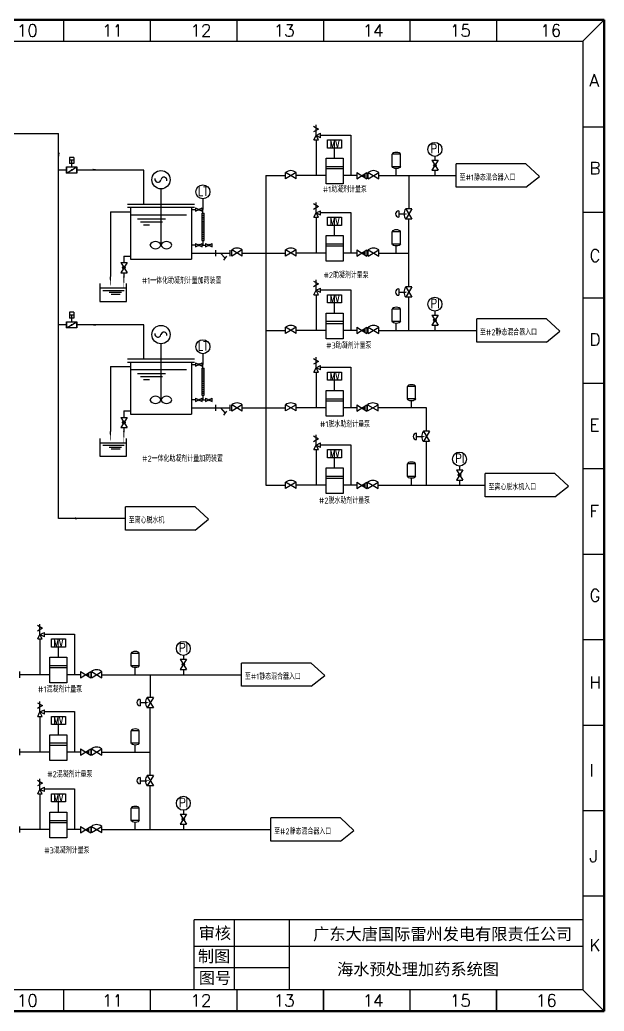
# Model space of a CAD drawing. Extents: x 5981 to 6822, y 1176 to 1761.
# Drawn here: x 6478 to 6822, y 1176 to 1761 of the extents above; entities that cross this region are included whole.
import ezdxf
from ezdxf.enums import TextEntityAlignment as Align

# ---------------------------------------------------------------- set-up
doc = ezdxf.new("R2010")
doc.units = 0
doc.header["$LTSCALE"] = 10
doc.header["$MEASUREMENT"] = 0
doc.layers.get('0').update_dxf_attribs({"linetype": 'CONTINUOUS'})
doc.layers.add('NEW', color=70, linetype='CONTINUOUS')
doc.layers.add('TITLE-TEXT', color=1, linetype='CONTINUOUS')
doc.styles.add('HZ', font='geditxt.shx', dxfattribs={"width": 0.7, "bigfont": 'hztxt1.shx'})
doc.styles.add('样式 1', font='', dxfattribs={"height": 2})
doc.styles.add('样式 2', font='txt.shx', dxfattribs={"height": 2})
doc.styles.add('样式 3', font='gbenor.shx', dxfattribs={"height": 3.5, "bigfont": 'gbcbig.shx'})
doc.styles.get('样式 1').set_extended_font_data('FangSong_GB2312')

# ---------------------------------------------------------------- blocks, each defined once
blk = doc.blocks.new('JT')
at = {"layer": 'TITLE-TEXT', "color": 0}
blk.add_lwpolyline([(-0.01, 0.1, 0.5, 0, 0), (-0.01, -3.83, 0, 0, 0)], format="xyseb", dxfattribs=at)
blk = doc.blocks.new('A$C0587419D')
at = {"layer": 'NEW', "color": 0, "linetype": 'Continuous'}
blk.add_line((250, 400), (0, 400), dxfattribs=at)
at = {"layer": 'NEW', "color": 0}
blk.add_line((125, 400), (125, 131), dxfattribs=at)
blk.add_lwpolyline([(126, 136, 35.9, 0, 0), (126, 0, 0, 0, 0)], format="xyseb", dxfattribs=at)
at = {"layer": 'NEW', "color": 0, "linetype": 'Continuous'}
blk.add_arc((125, 399), 125, 0.1072, 179.8928, dxfattribs=at)
blk = doc.blocks.new('A$C38862A56')
at = {"color": 0}
for p, q in [((0, 0), (4, 2.5)), ((0, 2.5), (0, 0)), ((0, 2.5), (4, 0)), ((3.17, 1.98), (3.17, 0.52)), ((4, 2.5), (4, 0))]:
    blk.add_line(p, q, dxfattribs=at)

msp = doc.modelspace()

# ---------------------------------------------------------------- hatches: boundary and pattern name
at = {"ltscale": 0.3}
h = msp.add_hatch(color=7, dxfattribs=at)
edge = h.paths.add_edge_path()
edge.add_arc((6722.44, 1674.93), 0.75, 0, 360)
h = msp.add_hatch(color=7, dxfattribs=at)
edge = h.paths.add_edge_path()
edge.add_arc((6538.97, 1614.51), 0.75, 0, 360)
h = msp.add_hatch(color=7, dxfattribs=at)
edge = h.paths.add_edge_path()
edge.add_arc((6722.44, 1583.6), 0.75, 0, 360)
h = msp.add_hatch(color=7, dxfattribs=at)
edge = h.paths.add_edge_path()
edge.add_arc((6538.97, 1523.19), 0.75, 0, 360)
h = msp.add_hatch(color=7, dxfattribs=at)
edge = h.paths.add_edge_path()
edge.add_arc((6736.97, 1492.28), 0.75, 0, 360)
h = msp.add_hatch(color=7, dxfattribs=at)
edge = h.paths.add_edge_path()
edge.add_arc((6574.06, 1380.59), 0.75, 0, 360)
h = msp.add_hatch(color=7, dxfattribs=at)
edge = h.paths.add_edge_path()
edge.add_arc((6574.06, 1289.26), 0.75, 0, 360)

# ---------------------------------------------------------------- linework, layer by layer
at = {"color": 7, "linetype": 'ByBlock', "lineweight": 50}
for p, q in [((5980.55, 1760.69), (6822.26, 1760.69)), ((6822.26, 1760.69), (6822.26, 1176.03)), ((6822.26, 1176.03), (5980.55, 1176.03))]:
    msp.add_line(p, q, dxfattribs=at)
at = {"color": 7, "linetype": 'ByBlock', "lineweight": -3}
for p, q in [((6503.47, 1760.69), (6503.47, 1748.09)), ((6554.5, 1760.69), (6554.5, 1748.09)), ((6605.53, 1760.69), (6605.53, 1748.09)), ((6656.65, 1760.69), (6656.65, 1748.09)), ((6707.68, 1760.69), (6707.68, 1748.09)), ((6758.71, 1760.69), (6758.71, 1748.09)), ((6809.66, 1748.09), (6822.26, 1760.69)), ((6822.26, 1697.41), (6809.66, 1697.41)), ((6822.26, 1697.41), (6809.66, 1697.41)), ((6822.26, 1647), (6809.66, 1647)), ((6822.26, 1596.6), (6809.66, 1596.6)), ((6822.26, 1546.2), (6809.66, 1546.2)), ((6822.26, 1495.8), (6809.66, 1495.8)), ((6822.26, 1445.4), (6809.66, 1445.4)), ((6822.26, 1395), (6809.66, 1395)), ((6822.26, 1344.59), (6809.66, 1344.59)), ((6822.26, 1294.19), (6809.66, 1294.19)), ((6822.26, 1243.79), (6809.66, 1243.79)), ((6503.47, 1188.63), (6503.47, 1176.03)), ((6554.5, 1188.63), (6554.5, 1176.03)), ((6605.53, 1188.63), (6605.53, 1176.03)), ((6605.53, 1188.63), (6605.53, 1176.03)), ((6656.56, 1188.63), (6656.56, 1176.03)), ((6656.65, 1188.63), (6656.65, 1176.03)), ((6707.59, 1188.63), (6707.59, 1176.03)), ((6707.68, 1188.63), (6707.68, 1176.03)), ((6758.63, 1188.63), (6758.63, 1176.03)), ((6758.71, 1188.63), (6758.71, 1176.03)), ((6809.66, 1188.63), (6822.26, 1176.03))]:
    msp.add_line(p, q, dxfattribs=at)
at = {"color": 7, "linetype": 'ByBlock', "lineweight": 30}
for p, q in [((5993.15, 1748.09), (6809.66, 1748.09)), ((6809.66, 1748.09), (6809.66, 1188.63)), ((6809.66, 1229.9), (6580.52, 1229.9)), ((6809.66, 1188.63), (5993.15, 1188.63))]:
    msp.add_line(p, q, dxfattribs=at)
at = {"color": 7, "ltscale": 0.3}
for p, q in [((6650.9, 1697.97), (6653.86, 1696.26)), ((6653.86, 1696.26), (6650.9, 1694.55)), ((6652.38, 1692.49), (6652.38, 1698.68)), ((6651.08, 1689.88), (6652.38, 1692.49)), ((6651.08, 1689.88), (6653.68, 1689.88)), ((6652.38, 1692.49), (6654.99, 1693.79)), ((6653.68, 1689.88), (6652.38, 1692.49)), ((6654.99, 1691.19), (6652.38, 1692.49)), ((6652.38, 1689.88), (6652.38, 1668.93)), ((6654.99, 1691.19), (6654.99, 1693.79)), ((6655.26, 1692.76), (6672.84, 1692.76)), ((6672.84, 1692.76), (6672.84, 1668.83)), ((6663.28, 1679.07), (6663.28, 1685.09)), ((6506.98, 1679.55), (6506.98, 1676)), ((6509.47, 1679.55), (6506.98, 1679.55)), ((6509.47, 1679.55), (6509.47, 1676)), ((6658.24, 1663.95), (6658.24, 1679.07)), ((6658.24, 1679.07), (6668.32, 1679.07)), ((6668.32, 1679.07), (6668.32, 1663.95)), ((6702.04, 1681.4), (6697.3, 1681.4)), ((6697.3, 1674.08), (6697.3, 1681.4)), ((6702.04, 1674.08), (6702.04, 1681.4)), ((6722.44, 1680.18), (6722.44, 1677.93)), ((6505.15, 1673.95), (6511.27, 1673.95)), ((6505.15, 1670.28), (6505.15, 1673.95)), ((6505.15, 1673.95), (6511.27, 1673.95)), ((6505.15, 1670.28), (6511.27, 1673.95)), ((6505.15, 1673.95), (6505.15, 1670.28)), ((6505.15, 1673.95), (6505.15, 1670.28)), ((6509.47, 1677.83), (6506.98, 1677.83)), ((6509.47, 1676), (6506.98, 1676)), ((6508.23, 1673.95), (6508.23, 1677.83)), ((6511.27, 1670.28), (6511.27, 1673.95)), ((6511.27, 1673.95), (6511.27, 1670.28)), ((6668.32, 1674.03), (6658.24, 1674.03)), ((6668.32, 1672.77), (6658.24, 1672.77)), ((6702.04, 1674.08), (6697.3, 1674.08)), ((6699.67, 1668.82), (6699.67, 1672.99)), ((6720.57, 1677.93), (6724.32, 1671.93)), ((6720.57, 1677.93), (6724.32, 1677.93)), ((6724.32, 1677.93), (6720.57, 1671.93)), ((6776.13, 1675.68), (6735.02, 1675.68)), ((6735.02, 1661.95), (6735.02, 1675.68)), ((6784.04, 1668.31), (6776.13, 1675.68)), ((6511.27, 1670.28), (6505.15, 1670.28)), ((6511.27, 1670.28), (6505.15, 1670.28)), ((6622.74, 1668.82), (6622.74, 1486.17)), ((6622.74, 1668.82), (6634.41, 1668.82)), ((6634.41, 1666.99), (6634.41, 1670.67)), ((6640.53, 1670.67), (6634.41, 1666.99)), ((6640.53, 1666.99), (6634.41, 1670.67)), ((6640.53, 1666.99), (6640.53, 1670.67)), ((6658.24, 1668.83), (6641.06, 1668.83)), ((6676.32, 1668.83), (6668.32, 1668.83)), ((6683.14, 1666.99), (6689.26, 1670.67)), ((6683.14, 1670.67), (6689.26, 1666.99)), ((6683.14, 1666.99), (6683.14, 1670.67)), ((6689.26, 1666.99), (6689.26, 1670.67)), ((6689.26, 1668.82), (6735.02, 1668.82)), ((6707.07, 1668.82), (6707.07, 1649.25)), ((6720.57, 1671.93), (6724.32, 1671.93)), ((6722.44, 1671.93), (6722.44, 1668.82)), ((6776.13, 1661.95), (6784.04, 1668.31)), ((6668.32, 1663.95), (6658.24, 1663.95)), ((6776.13, 1661.95), (6735.02, 1661.95)), ((6585.62, 1655.11), (6585.62, 1648.77)), ((6541.07, 1652), (6580.67, 1652)), ((6541.07, 1650.2), (6580.67, 1650.2)), ((6542.87, 1650.2), (6542.87, 1619.52)), ((6578.87, 1650.2), (6578.87, 1619.52)), ((6578.87, 1648.77), (6581.3, 1648.77)), ((6581.3, 1649.73), (6581.3, 1647.81)), ((6581.3, 1649.73), (6581.3, 1647.81)), ((6581.3, 1649.73), (6585.15, 1647.81)), ((6581.3, 1647.81), (6585.15, 1649.73)), ((6581.3, 1647.81), (6585.15, 1649.73)), ((6581.3, 1649.73), (6585.15, 1647.81)), ((6585.15, 1647.81), (6585.15, 1649.73)), ((6585.15, 1647.81), (6585.15, 1649.73)), ((6585.15, 1648.77), (6585.62, 1648.77)), ((6585.62, 1646.62), (6585.62, 1648.77)), ((6650.9, 1652.3), (6653.86, 1650.6)), ((6653.86, 1650.6), (6650.9, 1648.89)), ((6652.38, 1646.83), (6652.38, 1653.02)), ((6705.23, 1649.25), (6708.91, 1643.14)), ((6708.91, 1649.25), (6705.23, 1643.14)), ((6708.91, 1649.25), (6705.23, 1649.25)), ((6531.02, 1647.5), (6531.02, 1609.27)), ((6531.02, 1647.5), (6543.02, 1647.5)), ((6575.87, 1645.51), (6543.51, 1645.51)), ((6563.52, 1643.19), (6547.03, 1643.19)), ((6584.98, 1646.62), (6584.98, 1630.57)), ((6584.98, 1646.62), (6586.25, 1646.62)), ((6585.3, 1645.51), (6586.25, 1645.51)), ((6585.3, 1644.37), (6586.25, 1644.37)), ((6585.3, 1643.24), (6586.25, 1643.24)), ((6586.25, 1630.57), (6586.25, 1646.62)), ((6651.08, 1644.22), (6652.38, 1646.83)), ((6651.08, 1644.22), (6653.68, 1644.22)), ((6652.38, 1646.83), (6654.99, 1648.13)), ((6653.68, 1644.22), (6652.38, 1646.83)), ((6654.99, 1645.52), (6652.38, 1646.83)), ((6652.38, 1644.22), (6652.38, 1623.27)), ((6654.99, 1645.52), (6654.99, 1648.13)), ((6655.26, 1647.1), (6672.84, 1647.1)), ((6672.84, 1647.1), (6672.84, 1623.17)), ((6708.91, 1643.14), (6705.23, 1643.14)), ((6707.07, 1603.18), (6707.07, 1643.14)), ((6561.75, 1641.43), (6548.79, 1641.43)), ((6554.08, 1639.67), (6550.56, 1639.67)), ((6585.3, 1642.04), (6586.25, 1642.04)), ((6585.3, 1640.91), (6586.25, 1640.91)), ((6585.3, 1639.77), (6586.25, 1639.77)), ((6585.3, 1638.63), (6586.25, 1638.63)), ((6585.3, 1637.5), (6586.25, 1637.5)), ((6663.28, 1633.41), (6663.28, 1639.43)), ((6585.3, 1636.31), (6586.25, 1636.31)), ((6585.3, 1635.17), (6586.25, 1635.17)), ((6585.3, 1634.03), (6586.25, 1634.03)), ((6585.3, 1632.9), (6586.25, 1632.9)), ((6585.3, 1631.76), (6586.25, 1631.76)), ((6658.24, 1618.29), (6658.24, 1633.41)), ((6658.24, 1633.41), (6668.32, 1633.41)), ((6668.32, 1633.41), (6668.32, 1618.29)), ((6702.04, 1635.74), (6697.3, 1635.74)), ((6697.3, 1628.42), (6697.3, 1635.74)), ((6702.04, 1628.42), (6702.04, 1635.74)), ((6581.3, 1627.84), (6578.87, 1627.84)), ((6581.3, 1628.8), (6581.3, 1626.88)), ((6581.3, 1628.8), (6581.3, 1626.88)), ((6581.3, 1628.8), (6585.15, 1626.88)), ((6581.3, 1626.88), (6585.15, 1628.8)), ((6581.3, 1626.88), (6585.15, 1628.8)), ((6581.3, 1628.8), (6585.15, 1626.88)), ((6584.98, 1630.57), (6586.25, 1630.57)), ((6585.15, 1626.88), (6585.15, 1628.8)), ((6585.15, 1626.88), (6585.15, 1628.8)), ((6585.62, 1627.84), (6585.15, 1627.84)), ((6585.62, 1630.57), (6585.62, 1627.84)), ((6585.62, 1627.84), (6587.18, 1627.84)), ((6587.18, 1628.8), (6587.18, 1626.88)), ((6587.18, 1628.8), (6587.18, 1626.88)), ((6587.18, 1628.8), (6591.03, 1626.88)), ((6587.18, 1626.88), (6591.03, 1628.8)), ((6587.18, 1626.88), (6591.03, 1628.8)), ((6587.18, 1628.8), (6591.03, 1626.88)), ((6591.03, 1626.88), (6591.03, 1628.8)), ((6591.03, 1626.88), (6591.03, 1628.8)), ((6668.32, 1628.37), (6658.24, 1628.37)), ((6668.32, 1627.11), (6658.24, 1627.11)), ((6702.04, 1628.42), (6697.3, 1628.42)), ((6699.67, 1623.16), (6699.67, 1627.32)), ((6538.97, 1621.4), (6542.72, 1621.4)), ((6538.97, 1621.34), (6538.97, 1617.59)), ((6542.87, 1619.52), (6578.87, 1619.52)), ((6578.87, 1623.16), (6593.2, 1623.16)), ((6593.2, 1621.35), (6593.2, 1624.93)), ((6593.2, 1623.16), (6601.7, 1623.16)), ((6596, 1623.14), (6598.82, 1620.05)), ((6597.88, 1618.86), (6599.76, 1621.25)), ((6601.7, 1621.35), (6601.7, 1624.93)), ((6608.79, 1621.32), (6602.67, 1624.99)), ((6608.79, 1624.99), (6602.67, 1621.32)), ((6602.67, 1621.32), (6602.67, 1624.99)), ((6608.79, 1621.32), (6608.79, 1624.99)), ((6608.79, 1623.16), (6634.41, 1623.16)), ((6634.41, 1621.33), (6634.41, 1625.01)), ((6640.53, 1625.01), (6634.41, 1621.33)), ((6640.53, 1621.33), (6634.41, 1625.01)), ((6640.53, 1621.33), (6640.53, 1625.01)), ((6658.24, 1623.17), (6641.06, 1623.17)), ((6676.32, 1623.17), (6668.32, 1623.17)), ((6683.14, 1621.33), (6689.26, 1625.01)), ((6683.14, 1625.01), (6689.26, 1621.33)), ((6683.14, 1621.33), (6683.14, 1625.01)), ((6689.26, 1621.33), (6689.26, 1625.01)), ((6689.26, 1623.16), (6707.07, 1623.16)), ((6537.1, 1617.51), (6540.85, 1611.51)), ((6537.1, 1617.51), (6540.85, 1617.51)), ((6540.85, 1617.51), (6537.1, 1611.51)), ((6668.32, 1618.29), (6658.24, 1618.29)), ((6537.1, 1611.51), (6540.85, 1611.51)), ((6538.97, 1611.51), (6538.97, 1609.27)), ((6524.75, 1605.1), (6524.75, 1594.6)), ((6524.75, 1602.57), (6540.62, 1602.57)), ((6540.62, 1594.6), (6540.62, 1605.1)), ((6650.9, 1606.64), (6653.86, 1604.93)), ((6653.86, 1604.93), (6650.9, 1603.23)), ((6652.38, 1601.16), (6652.38, 1607.35)), ((6652.38, 1601.16), (6654.99, 1602.47)), ((6654.99, 1599.86), (6654.99, 1602.47)), ((6526.56, 1601.12), (6539.17, 1601.12)), ((6530.29, 1600.03), (6537.54, 1600.03)), ((6531.56, 1598.95), (6536.81, 1598.95)), ((6651.08, 1598.56), (6652.38, 1601.16)), ((6651.08, 1598.56), (6653.68, 1598.56)), ((6653.68, 1598.56), (6652.38, 1601.16)), ((6654.99, 1599.86), (6652.38, 1601.16)), ((6652.38, 1598.56), (6652.38, 1577.61)), ((6655.26, 1601.44), (6672.84, 1601.44)), ((6672.84, 1601.44), (6672.84, 1577.51)), ((6707.07, 1577.49), (6707.07, 1597.06)), ((6524.75, 1594.6), (6540.62, 1594.6)), ((6663.28, 1587.75), (6663.28, 1593.76)), ((6506.98, 1588.24), (6506.98, 1584.69)), ((6509.47, 1588.24), (6506.98, 1588.24)), ((6509.47, 1586.52), (6506.98, 1586.52)), ((6509.47, 1584.69), (6506.98, 1584.69)), ((6508.23, 1582.64), (6508.23, 1586.52)), ((6509.47, 1588.24), (6509.47, 1584.69)), ((6658.24, 1572.63), (6658.24, 1587.75)), ((6658.24, 1587.75), (6668.32, 1587.75)), ((6668.32, 1587.75), (6668.32, 1572.63)), ((6702.04, 1590.07), (6697.3, 1590.07)), ((6697.3, 1582.75), (6697.3, 1590.07)), ((6702.04, 1582.75), (6702.04, 1590.07)), ((6720.57, 1586.6), (6724.32, 1580.6)), ((6720.57, 1586.6), (6724.32, 1586.6)), ((6724.32, 1586.6), (6720.57, 1580.6)), ((6722.44, 1588.85), (6722.44, 1586.6)), ((6505.15, 1582.64), (6511.27, 1582.64)), ((6505.15, 1578.97), (6505.15, 1582.64)), ((6505.15, 1582.64), (6511.27, 1582.64)), ((6505.15, 1578.97), (6511.27, 1582.64)), ((6505.15, 1582.64), (6505.15, 1578.97)), ((6505.15, 1582.64), (6505.15, 1578.97)), ((6511.27, 1578.97), (6505.15, 1578.97)), ((6511.27, 1578.97), (6505.15, 1578.97)), ((6511.27, 1578.97), (6511.27, 1582.64)), ((6511.27, 1582.64), (6511.27, 1578.97)), ((6634.41, 1575.67), (6634.41, 1579.34)), ((6640.53, 1579.34), (6634.41, 1575.67)), ((6640.53, 1575.67), (6634.41, 1579.34)), ((6640.53, 1575.67), (6640.53, 1579.34)), ((6668.32, 1582.71), (6658.24, 1582.71)), ((6668.32, 1581.45), (6658.24, 1581.45)), ((6683.14, 1575.67), (6689.26, 1579.34)), ((6683.14, 1579.34), (6689.26, 1575.67)), ((6683.14, 1575.67), (6683.14, 1579.34)), ((6689.26, 1575.67), (6689.26, 1579.34)), ((6702.04, 1582.75), (6697.3, 1582.75)), ((6699.67, 1577.49), (6699.67, 1581.66)), ((6720.57, 1580.6), (6724.32, 1580.6)), ((6722.44, 1580.6), (6722.44, 1577.49)), ((6788.18, 1584.36), (6747.07, 1584.36)), ((6747.07, 1570.63), (6747.07, 1584.36)), ((6796.09, 1576.98), (6788.18, 1584.36)), ((6622.74, 1577.49), (6634.41, 1577.49)), ((6658.24, 1577.51), (6640.53, 1577.51)), ((6676.32, 1577.51), (6668.32, 1577.51)), ((6689.26, 1577.49), (6747.07, 1577.49)), ((6788.18, 1570.63), (6796.09, 1576.98)), ((6560.87, 1569.67), (6560.87, 1536.52)), ((6668.32, 1572.63), (6658.24, 1572.63)), ((6788.18, 1570.63), (6747.07, 1570.63)), ((6585.62, 1563.78), (6585.62, 1557.45)), ((6652.38, 1555.5), (6652.38, 1561.69)), ((6531.02, 1556.17), (6531.02, 1517.95)), ((6531.02, 1556.17), (6543.02, 1556.17)), ((6541.07, 1560.67), (6580.67, 1560.67)), ((6541.07, 1558.87), (6580.67, 1558.87)), ((6542.87, 1558.87), (6542.87, 1528.2)), ((6578.87, 1558.87), (6578.87, 1528.2)), ((6578.87, 1557.45), (6581.3, 1557.45)), ((6581.3, 1558.41), (6581.3, 1556.48)), ((6581.3, 1558.41), (6581.3, 1556.48)), ((6581.3, 1558.41), (6585.15, 1556.48)), ((6581.3, 1556.48), (6585.15, 1558.41)), ((6581.3, 1556.48), (6585.15, 1558.41)), ((6581.3, 1558.41), (6585.15, 1556.48)), ((6584.98, 1555.29), (6584.98, 1539.25)), ((6584.98, 1555.29), (6586.25, 1555.29)), ((6585.15, 1556.48), (6585.15, 1558.41)), ((6585.15, 1556.48), (6585.15, 1558.41)), ((6585.15, 1557.45), (6585.62, 1557.45)), ((6585.62, 1555.29), (6585.62, 1557.45)), ((6586.25, 1539.25), (6586.25, 1555.29)), ((6650.9, 1560.98), (6653.86, 1559.27)), ((6653.86, 1559.27), (6650.9, 1557.56)), ((6651.08, 1552.9), (6652.38, 1555.5)), ((6652.38, 1555.5), (6654.99, 1556.8)), ((6653.68, 1552.9), (6652.38, 1555.5)), ((6654.99, 1554.2), (6652.38, 1555.5)), ((6654.99, 1554.2), (6654.99, 1556.8)), ((6655.26, 1555.78), (6672.84, 1555.78)), ((6672.84, 1555.78), (6672.84, 1531.84)), ((6575.87, 1554.18), (6543.51, 1554.18)), ((6563.52, 1551.87), (6547.03, 1551.87)), ((6561.75, 1550.11), (6548.79, 1550.11)), ((6585.3, 1554.18), (6586.25, 1554.18)), ((6585.3, 1553.05), (6586.25, 1553.05)), ((6585.3, 1551.91), (6586.25, 1551.91)), ((6585.3, 1550.72), (6586.25, 1550.72)), ((6585.3, 1549.58), (6586.25, 1549.58)), ((6651.08, 1552.9), (6653.68, 1552.9)), ((6652.38, 1552.9), (6652.38, 1531.94)), ((6554.08, 1548.34), (6550.56, 1548.34)), ((6585.3, 1548.45), (6586.25, 1548.45)), ((6585.3, 1547.31), (6586.25, 1547.31)), ((6585.3, 1546.17), (6586.25, 1546.17)), ((6585.3, 1544.98), (6586.25, 1544.98)), ((6585.3, 1543.85), (6586.25, 1543.85)), ((6663.28, 1542.09), (6663.28, 1548.1)), ((6710.97, 1544.41), (6706.23, 1544.41)), ((6706.23, 1537.09), (6706.23, 1544.41)), ((6710.97, 1537.09), (6710.97, 1544.41)), ((6584.98, 1539.25), (6586.25, 1539.25)), ((6585.3, 1542.71), (6586.25, 1542.71)), ((6585.3, 1541.57), (6586.25, 1541.57)), ((6585.3, 1540.44), (6586.25, 1540.44)), ((6585.62, 1539.25), (6585.62, 1536.51)), ((6658.24, 1526.97), (6658.24, 1542.09)), ((6658.24, 1542.09), (6668.32, 1542.09)), ((6668.32, 1542.09), (6668.32, 1526.97)), ((6581.3, 1536.51), (6578.87, 1536.51)), ((6578.87, 1531.83), (6593.2, 1531.83)), ((6581.3, 1537.48), (6581.3, 1535.55)), ((6581.3, 1537.48), (6581.3, 1535.55)), ((6581.3, 1537.48), (6585.15, 1535.55)), ((6581.3, 1535.55), (6585.15, 1537.48)), ((6581.3, 1535.55), (6585.15, 1537.48)), ((6581.3, 1537.48), (6585.15, 1535.55)), ((6585.15, 1535.55), (6585.15, 1537.48)), ((6585.15, 1535.55), (6585.15, 1537.48)), ((6585.62, 1536.51), (6585.15, 1536.51)), ((6585.62, 1536.51), (6587.18, 1536.51)), ((6587.18, 1537.48), (6587.18, 1535.55)), ((6587.18, 1537.48), (6587.18, 1535.55)), ((6587.18, 1537.48), (6591.03, 1535.55)), ((6587.18, 1535.55), (6591.03, 1537.48)), ((6587.18, 1535.55), (6591.03, 1537.48)), ((6587.18, 1537.48), (6591.03, 1535.55)), ((6591.03, 1535.55), (6591.03, 1537.48)), ((6591.03, 1535.55), (6591.03, 1537.48)), ((6593.2, 1530.03), (6593.2, 1533.61)), ((6593.2, 1531.83), (6601.7, 1531.83)), ((6596, 1531.82), (6598.82, 1528.73)), ((6601.7, 1530.03), (6601.7, 1533.61)), ((6608.79, 1529.99), (6602.67, 1533.67)), ((6608.79, 1533.67), (6602.67, 1529.99)), ((6602.67, 1529.99), (6602.67, 1533.67)), ((6608.79, 1529.99), (6608.79, 1533.67)), ((6608.79, 1531.83), (6622.74, 1531.83)), ((6622.74, 1531.83), (6634.41, 1531.83)), ((6634.41, 1530.01), (6634.41, 1533.68)), ((6640.53, 1533.68), (6634.41, 1530.01)), ((6640.53, 1530.01), (6634.41, 1533.68)), ((6640.53, 1530.01), (6640.53, 1533.68)), ((6658.24, 1531.84), (6640.53, 1531.84)), ((6668.32, 1537.05), (6658.24, 1537.05)), ((6668.32, 1535.79), (6658.24, 1535.79)), ((6676.32, 1531.84), (6668.32, 1531.84)), ((6682.76, 1530.01), (6688.88, 1533.68)), ((6682.76, 1533.68), (6688.88, 1530.01)), ((6682.76, 1530.01), (6682.76, 1533.68)), ((6688.88, 1530.01), (6688.88, 1533.68)), ((6710.97, 1537.09), (6706.23, 1537.09)), ((6708.6, 1531.83), (6708.6, 1536)), ((6717.47, 1518.05), (6717.47, 1531.83)), ((6537.1, 1526.19), (6540.85, 1520.19)), ((6537.1, 1526.19), (6540.85, 1526.19)), ((6540.85, 1526.19), (6537.1, 1520.19)), ((6538.97, 1530.07), (6542.72, 1530.07)), ((6538.97, 1530.01), (6538.97, 1526.26)), ((6542.87, 1528.2), (6578.87, 1528.2)), ((6597.88, 1527.53), (6599.76, 1529.92)), ((6668.32, 1526.97), (6658.24, 1526.97)), ((6537.1, 1520.19), (6540.85, 1520.19)), ((6538.97, 1520.19), (6538.97, 1517.95)), ((6650.9, 1515.32), (6653.86, 1513.61)), ((6652.38, 1509.84), (6652.38, 1516.03)), ((6715.63, 1518.05), (6719.31, 1511.93)), ((6719.31, 1518.05), (6715.63, 1511.93)), ((6719.31, 1518.05), (6715.63, 1518.05)), ((6524.75, 1513.78), (6524.75, 1503.28)), ((6524.75, 1511.24), (6540.62, 1511.24)), ((6526.56, 1509.8), (6539.17, 1509.8)), ((6530.29, 1508.71), (6537.54, 1508.71)), ((6540.62, 1503.28), (6540.62, 1513.78)), ((6653.86, 1513.61), (6650.9, 1511.9)), ((6651.08, 1507.23), (6652.38, 1509.84)), ((6652.38, 1509.84), (6654.99, 1511.14)), ((6653.68, 1507.23), (6652.38, 1509.84)), ((6654.99, 1508.54), (6652.38, 1509.84)), ((6654.99, 1508.54), (6654.99, 1511.14)), ((6655.26, 1510.11), (6672.84, 1510.11)), ((6672.84, 1510.11), (6672.84, 1486.18)), ((6719.31, 1511.93), (6715.63, 1511.93)), ((6717.47, 1486.17), (6717.47, 1511.93)), ((6524.75, 1503.28), (6540.62, 1503.28)), ((6531.56, 1507.62), (6536.81, 1507.62)), ((6651.08, 1507.23), (6653.68, 1507.23)), ((6652.38, 1507.23), (6652.38, 1486.28)), ((6663.28, 1496.42), (6663.28, 1502.44)), ((6710.97, 1498.75), (6706.23, 1498.75)), ((6706.23, 1491.43), (6706.23, 1498.75)), ((6710.97, 1491.43), (6710.97, 1498.75)), ((6736.97, 1497.53), (6736.97, 1495.28)), ((6658.24, 1481.3), (6658.24, 1496.42)), ((6658.24, 1496.42), (6668.32, 1496.42)), ((6668.32, 1491.38), (6658.24, 1491.38)), ((6668.32, 1496.42), (6668.32, 1481.3)), ((6710.97, 1491.43), (6706.23, 1491.43)), ((6735.1, 1495.28), (6738.85, 1489.28)), ((6735.1, 1495.28), (6738.85, 1495.28)), ((6738.85, 1495.28), (6735.1, 1489.28)), ((6793.25, 1493.05), (6752.14, 1493.05)), ((6752.14, 1479.32), (6752.14, 1493.05)), ((6801.17, 1485.67), (6793.25, 1493.05)), ((6622.74, 1486.17), (6634.41, 1486.17)), ((6634.41, 1484.34), (6634.41, 1488.02)), ((6640.53, 1488.02), (6634.41, 1484.34)), ((6640.53, 1484.34), (6634.41, 1488.02)), ((6640.53, 1484.34), (6640.53, 1488.02)), ((6658.24, 1486.18), (6640.53, 1486.18)), ((6668.32, 1490.12), (6658.24, 1490.12)), ((6676.32, 1486.18), (6668.32, 1486.18)), ((6682.76, 1484.34), (6688.88, 1488.02)), ((6682.76, 1488.02), (6688.88, 1484.34)), ((6682.76, 1484.34), (6682.76, 1488.02)), ((6688.88, 1484.34), (6688.88, 1488.02)), ((6708.6, 1486.17), (6708.6, 1490.34)), ((6735.1, 1489.28), (6738.85, 1489.28)), ((6736.97, 1489.28), (6736.97, 1486.17)), ((6793.25, 1479.32), (6801.17, 1485.67)), ((6668.32, 1481.3), (6658.24, 1481.3)), ((6793.25, 1479.32), (6752.14, 1479.32)), ((6581.02, 1473.51), (6539.91, 1473.51)), ((6539.91, 1459.79), (6539.91, 1473.51)), ((6588.93, 1466.14), (6581.02, 1473.51)), ((6581.02, 1459.79), (6588.93, 1466.14)), ((6581.02, 1459.79), (6539.91, 1459.79)), ((6487.99, 1403.63), (6490.95, 1401.92)), ((6489.47, 1398.15), (6489.47, 1404.34)), ((6490.95, 1401.92), (6487.99, 1400.21)), ((6488.17, 1395.54), (6489.47, 1398.15)), ((6489.47, 1398.15), (6492.08, 1399.45)), ((6490.78, 1395.54), (6489.47, 1398.15)), ((6492.08, 1396.85), (6489.47, 1398.15)), ((6492.08, 1396.85), (6492.08, 1399.45)), ((6492.35, 1398.42), (6509.93, 1398.42)), ((6509.93, 1398.42), (6509.93, 1374.49)), ((6488.17, 1395.54), (6490.78, 1395.54)), ((6489.47, 1395.54), (6489.47, 1374.59)), ((6500.37, 1384.73), (6500.37, 1390.75)), ((6548.06, 1387.06), (6543.32, 1387.06)), ((6543.32, 1379.74), (6543.32, 1387.06)), ((6548.06, 1379.74), (6548.06, 1387.06)), ((6574.06, 1385.84), (6574.06, 1383.59)), ((6495.33, 1369.61), (6495.33, 1384.73)), ((6495.33, 1384.73), (6505.41, 1384.73)), ((6505.41, 1384.73), (6505.41, 1369.61)), ((6572.19, 1383.59), (6575.94, 1377.59)), ((6572.19, 1383.59), (6575.94, 1383.59)), ((6575.94, 1383.59), (6572.19, 1377.59)), ((6649.51, 1381.34), (6608.4, 1381.34)), ((6608.4, 1367.61), (6608.4, 1381.34)), ((6657.43, 1373.97), (6649.51, 1381.34)), ((6477.63, 1372.65), (6477.63, 1376.33)), ((6495.33, 1374.49), (6477.63, 1374.49)), ((6505.41, 1379.69), (6495.33, 1379.69)), ((6505.41, 1378.43), (6495.33, 1378.43)), ((6513.42, 1374.49), (6505.41, 1374.49)), ((6519.86, 1372.65), (6525.98, 1376.33)), ((6519.86, 1376.33), (6525.98, 1372.65)), ((6519.86, 1372.65), (6519.86, 1376.33)), ((6525.98, 1372.65), (6525.98, 1376.33)), ((6525.98, 1374.48), (6608.4, 1374.48)), ((6548.06, 1379.74), (6543.32, 1379.74)), ((6545.69, 1374.48), (6545.69, 1378.65)), ((6554.57, 1374.48), (6554.57, 1361.11)), ((6572.19, 1377.59), (6575.94, 1377.59)), ((6574.06, 1377.59), (6574.06, 1374.48)), ((6649.51, 1367.61), (6657.43, 1373.97)), ((6505.41, 1369.61), (6495.33, 1369.61)), ((6649.51, 1367.61), (6608.4, 1367.61)), ((6487.99, 1357.96), (6490.95, 1356.26)), ((6489.47, 1352.49), (6489.47, 1358.68)), ((6552.73, 1361.11), (6556.4, 1354.99)), ((6556.4, 1361.11), (6552.73, 1354.99)), ((6556.4, 1361.11), (6552.73, 1361.11)), ((6490.95, 1356.26), (6487.99, 1354.55)), ((6488.17, 1349.88), (6489.47, 1352.49)), ((6489.47, 1352.49), (6492.08, 1353.79)), ((6490.78, 1349.88), (6489.47, 1352.49)), ((6492.08, 1351.18), (6489.47, 1352.49)), ((6492.08, 1351.18), (6492.08, 1353.79)), ((6492.35, 1352.76), (6509.93, 1352.76)), ((6509.93, 1352.76), (6509.93, 1328.83)), ((6556.4, 1354.99), (6552.73, 1354.99)), ((6554.57, 1315.03), (6554.57, 1354.99)), ((6488.17, 1349.88), (6490.78, 1349.88)), ((6489.47, 1349.88), (6489.47, 1328.93)), ((6500.37, 1339.07), (6500.37, 1345.09)), ((6495.33, 1323.95), (6495.33, 1339.07)), ((6495.33, 1339.07), (6505.41, 1339.07)), ((6505.41, 1339.07), (6505.41, 1323.95)), ((6548.06, 1341.4), (6543.32, 1341.4)), ((6543.32, 1334.08), (6543.32, 1341.4)), ((6548.06, 1334.08), (6548.06, 1341.4)), ((6505.41, 1334.03), (6495.33, 1334.03)), ((6548.06, 1334.08), (6543.32, 1334.08)), ((6477.63, 1326.99), (6477.63, 1330.67)), ((6495.33, 1328.83), (6477.63, 1328.83)), ((6505.41, 1332.77), (6495.33, 1332.77)), ((6513.42, 1328.83), (6505.41, 1328.83)), ((6519.86, 1326.99), (6525.98, 1330.67)), ((6519.86, 1330.67), (6525.98, 1326.99)), ((6519.86, 1326.99), (6519.86, 1330.67)), ((6525.98, 1326.99), (6525.98, 1330.67)), ((6525.98, 1328.82), (6554.57, 1328.82)), ((6545.69, 1328.82), (6545.69, 1332.99)), ((6505.41, 1323.95), (6495.33, 1323.95)), ((6487.99, 1312.3), (6490.95, 1310.59)), ((6490.95, 1310.59), (6487.99, 1308.89)), ((6489.47, 1306.82), (6489.47, 1313.01)), ((6552.73, 1315.03), (6556.4, 1308.91)), ((6556.4, 1315.03), (6552.73, 1308.91)), ((6556.4, 1315.03), (6552.73, 1315.03)), ((6488.17, 1304.22), (6489.47, 1306.82)), ((6488.17, 1304.22), (6490.78, 1304.22)), ((6489.47, 1306.82), (6492.08, 1308.13)), ((6490.78, 1304.22), (6489.47, 1306.82)), ((6492.08, 1305.52), (6489.47, 1306.82)), ((6489.47, 1304.22), (6489.47, 1283.27)), ((6492.08, 1305.52), (6492.08, 1308.13)), ((6492.35, 1307.1), (6509.93, 1307.1)), ((6509.93, 1307.1), (6509.93, 1283.17)), ((6556.4, 1308.91), (6552.73, 1308.91)), ((6554.57, 1283.15), (6554.57, 1308.91)), ((6500.37, 1293.41), (6500.37, 1299.42)), ((6495.33, 1278.29), (6495.33, 1293.41)), ((6495.33, 1293.41), (6505.41, 1293.41)), ((6505.41, 1293.41), (6505.41, 1278.29)), ((6548.06, 1295.74), (6543.32, 1295.74)), ((6543.32, 1288.42), (6543.32, 1295.74)), ((6548.06, 1288.42), (6548.06, 1295.74)), ((6572.19, 1292.26), (6575.94, 1286.26)), ((6572.19, 1292.26), (6575.94, 1292.26)), ((6575.94, 1292.26), (6572.19, 1286.26)), ((6574.06, 1294.51), (6574.06, 1292.26)), ((6505.41, 1288.37), (6495.33, 1288.37)), ((6505.41, 1287.11), (6495.33, 1287.11)), ((6548.06, 1288.42), (6543.32, 1288.42)), ((6545.69, 1283.15), (6545.69, 1287.32)), ((6572.19, 1286.26), (6575.94, 1286.26)), ((6574.06, 1286.26), (6574.06, 1283.15)), ((6666.76, 1290.02), (6625.65, 1290.02)), ((6625.65, 1276.29), (6625.65, 1290.02)), ((6674.68, 1282.64), (6666.76, 1290.02)), ((6477.63, 1281.33), (6477.63, 1285.01)), ((6495.33, 1283.17), (6477.63, 1283.17)), ((6513.42, 1283.17), (6505.41, 1283.17)), ((6519.86, 1281.33), (6525.98, 1285.01)), ((6519.86, 1285.01), (6525.98, 1281.33)), ((6519.86, 1281.33), (6519.86, 1285.01)), ((6525.98, 1281.33), (6525.98, 1285.01)), ((6525.98, 1283.15), (6625.65, 1283.15)), ((6666.76, 1276.29), (6674.68, 1282.64)), ((6505.41, 1278.29), (6495.33, 1278.29)), ((6666.76, 1276.29), (6625.65, 1276.29))]:
    msp.add_line(p, q, dxfattribs=at)
at = {"color": 5, "ltscale": 0.3}
for p, q in [((6436.07, 1693.61), (6500.51, 1693.61)), ((6500.51, 1672.11), (6500.51, 1693.61)), ((6500.51, 1466.65), (6500.51, 1672.11)), ((6505.15, 1672.11), (6500.51, 1672.11)), ((6550.67, 1672.11), (6511.27, 1672.11)), ((6550.67, 1652), (6550.67, 1672.11)), ((6505.15, 1580.8), (6500.51, 1580.8)), ((6550.67, 1580.8), (6511.27, 1580.8)), ((6550.67, 1560.69), (6550.67, 1580.8)), ((6539.91, 1466.65), (6500.51, 1466.65))]:
    msp.add_line(p, q, dxfattribs=at)
at = {"color": 7}
msp.add_line((6560.87, 1661), (6560.87, 1627.85), dxfattribs=at)
at = {"ltscale": 2}
for p, q in [((6705.23, 1603.18), (6708.91, 1597.06)), ((6708.91, 1603.18), (6705.23, 1597.06)), ((6708.91, 1603.18), (6705.23, 1603.18)), ((6708.91, 1597.06), (6705.23, 1597.06))]:
    msp.add_line(p, q, dxfattribs=at)
for p, q in [((6717.47, 1531.83), (6688.88, 1531.83)), ((6688.88, 1486.18), (6752.14, 1486.18))]:
    msp.add_line(p, q)
at = {"color": 0, "linetype": 'ByBlock', "lineweight": 30}
msp.add_line((6580.52, 1188.63), (6580.52, 1229.9), dxfattribs=at)
at = {"color": 0, "linetype": 'ByBlock'}
for p, q in [((6604.27, 1188.63), (6604.27, 1229.9)), ((6636.58, 1188.63), (6636.58, 1229.9)), ((6580.52, 1214.28), (6809.66, 1214.28)), ((6580.52, 1201.74), (6636.53, 1201.74))]:
    msp.add_line(p, q, dxfattribs=at)
at = {"color": 0, "lineweight": 30}
msp.add_line((6809.66, 1229.9), (6809.66, 1188.63), dxfattribs=at)
at = {"color": 0}
msp.add_line((6613.36, 1214.28), (6809.28, 1214.28), dxfattribs=at)
at = {"color": 7, "ltscale": 0.3}
for points in [[(6659.17, 1689.89), (6667.39, 1689.89), (6667.39, 1685.09), (6659.17, 1685.09)], [(6659.17, 1644.23), (6667.39, 1644.23), (6667.39, 1639.43), (6659.17, 1639.43)], [(6659.17, 1598.57), (6667.39, 1598.57), (6667.39, 1593.76), (6659.17, 1593.76)], [(6659.17, 1552.91), (6667.39, 1552.91), (6667.39, 1548.1), (6659.17, 1548.1)], [(6659.17, 1507.24), (6667.39, 1507.24), (6667.39, 1502.44), (6659.17, 1502.44)], [(6496.26, 1395.55), (6504.48, 1395.55), (6504.48, 1390.75), (6496.26, 1390.75)], [(6496.26, 1349.89), (6504.48, 1349.89), (6504.48, 1345.09), (6496.26, 1345.09)], [(6496.26, 1304.23), (6504.48, 1304.23), (6504.48, 1299.42), (6496.26, 1299.42)]]:
    msp.add_lwpolyline(points, close=True, dxfattribs=at)
at = {"color": 5, "ltscale": 0.3}
for points in [[(6500.51, 1682.29, 1.2, 0, 0), (6500.51, 1677.74, 0, 0, 0)], [(6520.51, 1672.27, 1.2, 0, 0), (6525.06, 1672.27, 0, 0, 0)], [(6520.93, 1580.8, 1.2, 0, 0), (6525.48, 1580.8, 0, 0, 0)], [(6510.16, 1466.65, 1.2, 0, 0), (6514.71, 1466.65, 0, 0, 0)]]:
    msp.add_lwpolyline(points, format="xyseb", dxfattribs=at)
at = {"color": 7, "ltscale": 0.3, "const_width": 0.598}
for points in [[(6508.53, 1672.11, -1), (6507.93, 1672.11, -1)], [(6508.53, 1580.79, -1), (6507.93, 1580.79, -1)]]:
    msp.add_lwpolyline(points, format="xyb", close=True, dxfattribs=at)
at = {"color": 7, "ltscale": 0.3}
for centre, radius in [((6722.44, 1684.3), 4.12), ((6722.44, 1674.93), 0.75), ((6583.22, 1648.77), 0.484), ((6583.22, 1627.84), 0.484), ((6589.11, 1627.84), 0.484), ((6538.97, 1614.51), 0.75), ((6722.44, 1592.98), 4.12), ((6560.87, 1575.07), 5.4), ((6722.44, 1583.6), 0.75), ((6585.62, 1567.91), 4.12), ((6583.22, 1557.45), 0.484), ((6583.22, 1536.51), 0.484), ((6589.11, 1536.51), 0.484), ((6538.97, 1523.19), 0.75), ((6736.97, 1501.65), 4.12), ((6736.97, 1492.28), 0.75), ((6574.06, 1389.96), 4.12), ((6574.06, 1380.59), 0.75), ((6574.06, 1298.64), 4.12), ((6574.06, 1289.26), 0.75)]:
    msp.add_circle(centre, radius, dxfattribs=at)
at = {"color": 7}
msp.add_circle((6560.87, 1666.4), 5.4, dxfattribs=at)
at = {"color": 0}
msp.add_circle((6585.62, 1659.23), 4.12, dxfattribs=at)
at = {"color": 7}
for centre, start, end in [((6559.1, 1666.71), 170, 350), ((6562.65, 1666.08), 350, 170)]:
    msp.add_arc(centre, 1.8, start, end, dxfattribs=at)
at = {"color": 7, "ltscale": 0.3}
for centre, radius, start, end in [((6637.47, 1666.84), 4.9, 51.34524, 128.65476), ((6686.2, 1666.84), 4.9, 51.34524, 128.65476), ((6709.06, 1646.19), 4.9, 141.34524, 218.65476), ((6557.63, 1626.5), 3.51, 22.61986, 157.38014), ((6557.63, 1629.2), 3.51, 202.61986, 337.38014), ((6564.11, 1626.5), 3.51, 22.61986, 157.38014), ((6564.11, 1629.2), 3.51, 202.61986, 337.38014), ((6605.73, 1621.17), 4.9, 51.34524, 128.65476), ((6637.47, 1621.18), 4.9, 51.34524, 128.65476), ((6686.2, 1621.18), 4.9, 51.34524, 128.65476), ((6637.47, 1575.52), 4.9, 51.34524, 128.65476), ((6686.2, 1575.52), 4.9, 51.34524, 128.65476), ((6559.1, 1575.38), 1.8, 170, 350), ((6562.65, 1574.76), 1.8, 350, 170), ((6557.63, 1535.17), 3.51, 22.61986, 157.38014), ((6564.11, 1535.17), 3.51, 22.61986, 157.38014), ((6557.63, 1537.87), 3.51, 202.61986, 337.38014), ((6564.11, 1537.87), 3.51, 202.61986, 337.38014), ((6605.73, 1529.84), 4.9, 51.34524, 128.65476), ((6637.47, 1529.86), 4.9, 51.34524, 128.65476), ((6685.82, 1529.86), 4.9, 51.34524, 128.65476), ((6719.46, 1514.99), 4.9, 141.34524, 218.65476), ((6637.47, 1484.2), 4.9, 51.34524, 128.65476), ((6685.82, 1484.2), 4.9, 51.34524, 128.65476), ((6522.92, 1372.5), 4.9, 51.34524, 128.65476), ((6556.55, 1358.05), 4.9, 141.34524, 218.65476), ((6522.92, 1326.84), 4.9, 51.34524, 128.65476), ((6556.55, 1311.97), 4.9, 141.34524, 218.65476), ((6522.92, 1281.18), 4.9, 51.34524, 128.65476)]:
    msp.add_arc(centre, radius, start, end, dxfattribs=at)
at = {"ltscale": 2}
msp.add_arc((6709.06, 1600.12), 4.9, 141.34524, 218.65476, dxfattribs=at)
at = {"color": 7, "ltscale": 0.3}
for centre in [(6699.67, 1681.4), (6699.67, 1635.74), (6699.67, 1590.07), (6708.6, 1544.41), (6708.6, 1498.75), (6545.69, 1387.06), (6545.69, 1341.4), (6545.69, 1295.74)]:
    msp.add_ellipse(centre, major_axis=(-2.37, 0), ratio=0.460572, start_param=3.141593, end_param=6.283185, dxfattribs=at)
at = {"color": 7, "ltscale": 0.3, "extrusion": (0, 0, -1)}
for centre in [(6699.67, 1674.08), (6699.67, 1628.42), (6699.67, 1582.75), (6708.6, 1537.09), (6708.6, 1491.43), (6545.69, 1379.74), (6545.69, 1334.08), (6545.69, 1288.42)]:
    msp.add_ellipse(centre, major_axis=(-2.37, 0), ratio=0.460572, start_param=3.141593, end_param=6.283185, dxfattribs=at)
at = {"color": 7, "ltscale": 0.3}
for points in [[(6679.32, 1668.83), (6681.09, 1669.93), (6681.09, 1667.73)], [(6679.32, 1623.17), (6681.09, 1624.27), (6681.09, 1622.07)], [(6679.32, 1577.51), (6681.09, 1578.61), (6681.09, 1576.41)], [(6679.32, 1531.83), (6681.09, 1532.93), (6681.09, 1530.73)], [(6679.32, 1486.17), (6681.09, 1487.27), (6681.09, 1485.07)], [(6516.42, 1374.48), (6518.18, 1375.58), (6518.18, 1373.38)], [(6516.42, 1328.82), (6518.18, 1329.92), (6518.18, 1327.71)], [(6516.42, 1283.15), (6518.18, 1284.25), (6518.18, 1282.05)]]:
    msp.add_solid(points, dxfattribs=at)

# ---------------------------------------------------------------- block references
for name, p, xscale, yscale, zscale in [('A$C38862A56', (6676.32, 1666.96), 1.5, 1.5, 1.5), ('A$C38862A56', (6676.32, 1621.29), 1.5, 1.5, 1.5), ('JT', (6531.04, 1609.1), 1.70586000000003, 1.70586000000003, 1.70586000000003), ('JT', (6538.99, 1609.1), 1.70586000000003, 1.70586000000003, 1.70586000000003), ('A$C38862A56', (6676.32, 1575.63), 1.5, 1.5, 1.5), ('A$C38862A56', (6676.32, 1529.96), 1.5, 1.5, 1.5), ('JT', (6531.04, 1517.77), 1.70586000000003, 1.70586000000003, 1.70586000000003), ('JT', (6538.99, 1517.77), 1.70586000000003, 1.70586000000003, 1.70586000000003), ('A$C38862A56', (6676.32, 1484.29), 1.5, 1.5, 1.5), ('A$C38862A56', (6513.42, 1372.6), 1.5, 1.5, 1.5), ('A$C38862A56', (6513.42, 1326.94), 1.5, 1.5, 1.5), ('A$C38862A56', (6513.42, 1281.28), 1.5, 1.5, 1.5)]:
    msp.add_blockref(name, p, dxfattribs=dict(at, xscale=xscale, yscale=yscale, zscale=zscale))
at = {"color": 7, "ltscale": 0.3, "xscale": 0.01500000000032742, "yscale": 0.01500000000032742, "zscale": 0.01500000000032742, "rotation": 90}
for p in [(6707.07, 1644.3), (6717.47, 1513.09), (6554.57, 1356.16), (6554.57, 1310.08)]:
    msp.add_blockref('A$C0587419D', p, dxfattribs=at)
at = {"ltscale": 2, "xscale": 0.01500000000032742, "yscale": 0.01500000000032742, "zscale": 0.01500000000032742, "rotation": 90}
msp.add_blockref('A$C0587419D', (6707.07, 1598.22), dxfattribs=at)

# ---------------------------------------------------------------- texts
at = {"color": 7, "linetype": 'ByBlock', "lineweight": -3, "style": '样式 2'}
for s, height, p in [('10', 7.231, (6475.83, 1750.77)), ('11', 7.231, (6526.11, 1750.77)), ('12', 7.231, (6578.2, 1750.77)), ('13', 7.231, (6627.29, 1750.77)), ('14', 7.231, (6679.77, 1750.77)), ('15', 7.231, (6731.25, 1750.77)), ('16', 7.231, (6784.53, 1750.77)), ('A', 7.23, (6813.57, 1721.38)), ('B', 7.23, (6813.57, 1669.58)), ('C', 7.23, (6813.57, 1618.02)), ('D', 7.23, (6813.57, 1568.56)), ('E', 7.23, (6813.57, 1518.16)), ('F', 7.23, (6813.57, 1467.3)), ('G', 7.23, (6813.57, 1417.6)), ('H', 7.23, (6813.57, 1366.27)), ('I', 7.23, (6813.57, 1314.48)), ('J', 7.23, (6813.57, 1263.85)), ('K', 7.23, (6813.57, 1211.35)), ('10', 7.231, (6475.83, 1178.72)), ('11', 7.231, (6526.11, 1178.72)), ('12', 7.231, (6578.2, 1178.72)), ('13', 7.231, (6627.29, 1178.72)), ('14', 7.231, (6679.77, 1178.72)), ('15', 7.231, (6731.25, 1178.72)), ('16', 7.231, (6781.91, 1178.72))]:
    msp.add_text(s, height=height, dxfattribs=at).set_placement(p)
at = {"color": 7, "ltscale": 0.3, "style": 'HZ'}
for s, height, width, p in [('MV', 4.5, 0.7, (6663.28, 1687.49)), ('PI', 5.25, 0.85, (6722.56, 1684.67)), ('LT', 5.25, 0.85, (6585.74, 1659.61)), ('MV', 4.5, 0.7, (6663.28, 1641.83)), ('MV', 4.5, 0.7, (6663.28, 1596.17)), ('PI', 5.25, 0.85, (6722.56, 1593.35)), ('LT', 5.25, 0.85, (6585.74, 1568.28)), ('MV', 4.5, 0.7, (6663.28, 1550.5)), ('MV', 4.5, 0.7, (6663.28, 1504.84)), ('PI', 5.25, 0.85, (6737.09, 1502.03)), ('MV', 4.5, 0.7, (6500.37, 1393.15)), ('PI', 5.25, 0.85, (6574.18, 1390.33)), ('MV', 4.5, 0.7, (6500.37, 1347.49)), ('MV', 4.5, 0.7, (6500.37, 1301.83)), ('PI', 5.25, 0.85, (6574.18, 1299.01))]:
    msp.add_text(s, height=height, dxfattribs=dict(at, width=width)).set_placement(p, align=Align.MIDDLE_CENTER)
at = {"color": 7, "ltscale": 0.3, "style": '样式 3'}
for s, p in [('至#1静态混合器入口', (6736.96, 1665.97)), ('至#2静态混合器入口', (6749.01, 1574.65)), ('至离心脱水机入口', (6754.08, 1483.34)), ('至离心脱水机', (6541.85, 1463.8)), ('至#1静态混合器入口', (6610.34, 1371.63)), ('至#2静态混合器入口', (6627.59, 1280.31))]:
    msp.add_text(s, height=3.5, dxfattribs=at).set_placement(p)
at = {"style": '样式 3'}
for s, p in [('#1助凝剂计量泵', (6669.3, 1660.67)), ('#2助凝剂计量泵', (6670.01, 1610.1)), ('#3助凝剂计量泵', (6671.64, 1568.6)), ('#1脱水助剂计量泵', (6669.41, 1522.2)), ('#2脱水助剂计量泵', (6669.1, 1477.16)), ('#1混凝剂计量泵', (6501.35, 1365.85)), ('#2混凝剂计量泵', (6507.1, 1315.76)), ('#3混凝剂计量泵', (6505.36, 1270.83))]:
    msp.add_text(s, height=3.5, dxfattribs=at).set_placement(p, align=Align.MIDDLE_CENTER)
for s, p in [('#1一体化助凝剂计量加药装置', (6549.54, 1605.1)), ('#2一体化助凝剂计量加药装置', (6549.75, 1500.12))]:
    msp.add_text(s, height=3.5, dxfattribs=at).set_placement(p)
at = {"color": 0, "char_height": 7, "width": 230.3996, "attachment_point": 5, "style": '样式 1'}
for s, insert in [('{\\fFangSong_GB2312|b0|i0|c134|p49;审核}', (6592.65, 1221.7)), ('广东大唐国际雷州发电有限责任公司', (6727, 1221.09)), ('{\\fFangSong_GB2312|b0|i0|c134|p49;制图}', (6592.17, 1208.04)), ('{\\fSimSun|b0|i0|c134|p2;海水预处理加药系统图}', (6712.46, 1200.39)), ('{\\fFangSong_GB2312|b0|i0|c134|p49;图号}', (6592.75, 1195.27))]:
    msp.add_mtext(s, dxfattribs=dict(at, insert=insert))

doc.saveas('drawing.dxf')
